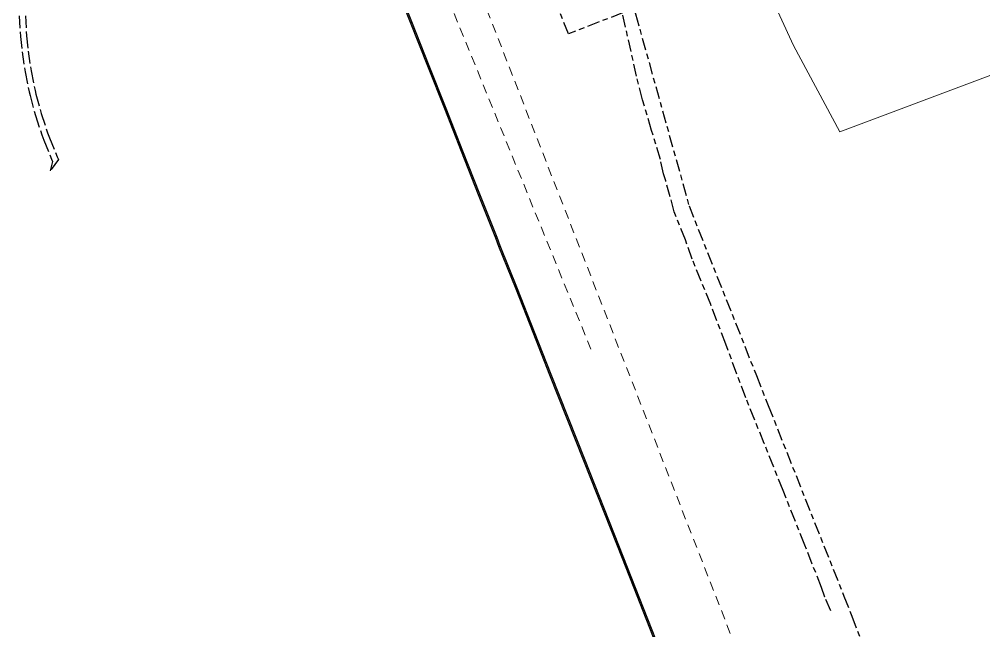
# Model space of a CAD drawing. Header units: metres. Extents: x 308616 to 310825, y 6264327 to 6267194.
# Drawn here: x 309019 to 309333.1, y 6266095.9 to 6266294.9 of the extents above; entities that cross this region are included whole.
import ezdxf

# ---------------------------------------------------------------- set-up
doc = ezdxf.new("R2010")
doc.units = ezdxf.units.M
doc.linetypes.add('Cable Exist UG', pattern=[8.2, 4, -1.2, 1.8, -1.2])
doc.linetypes.add('Dash', pattern=[5, 3, -2])
for name, color, linetype in [('_User Miscellaneous9', 7, 'Continuous'), ('Mains_HV_EXT', 7, 'Continuous'), ('Mains_LV_EXT', 7, 'Continuous'), ('Mains_TR_EXT', 7, 'Continuous')]:
    doc.layers.add(name, color=color, linetype=linetype)
doc.layers.add('Cadastre Developer_SP_EXT', color=7, linetype='Continuous', lineweight=5)
doc.layers.add('Cadastre Land Parcels_SP_EXT', color=7, linetype='Continuous', lineweight=5)

msp = doc.modelspace()

# ---------------------------------------------------------------- linework, layer by layer
at = {"layer": '_User Miscellaneous9'}
for p, q in [((309146.44, 6266293.94), (309135.74, 6266321.06)), ((309146.88, 6266294.12), (309136.18, 6266321.24)), ((309146.44, 6266293.94), (309146.66, 6266294.03)), ((309152.09, 6266279.63), (309146.44, 6266293.94)), ((309146.88, 6266294.12), (309146.66, 6266294.03)), ((309152.54, 6266279.81), (309146.88, 6266294.12)), ((309152.09, 6266279.63), (309152.31, 6266279.72)), ((309157.61, 6266265.74), (309152.09, 6266279.63)), ((309152.54, 6266279.81), (309152.31, 6266279.72)), ((309158.05, 6266265.91), (309152.54, 6266279.81)), ((309157.61, 6266265.74), (309157.83, 6266265.82)), ((309163.04, 6266251.87), (309157.61, 6266265.74)), ((309158.05, 6266265.91), (309157.83, 6266265.82)), ((309163.48, 6266252.05), (309158.05, 6266265.91)), ((309163.04, 6266251.87), (309163.26, 6266251.96)), ((309168.61, 6266237.78), (309163.04, 6266251.87)), ((309163.48, 6266252.05), (309163.26, 6266251.96)), ((309169.06, 6266237.95), (309163.48, 6266252.05)), ((309168.61, 6266237.78), (309168.84, 6266237.86)), ((309174.02, 6266224.2), (309168.61, 6266237.78)), ((309169.06, 6266237.95), (309168.84, 6266237.86)), ((309174.46, 6266224.38), (309169.06, 6266237.95)), ((309174.02, 6266224.2), (309174.24, 6266224.29)), ((309174.23, 6266223.69), (309174.02, 6266224.2)), ((309174.23, 6266223.69), (309174.45, 6266223.77)), ((309175.21, 6266220.96), (309174.23, 6266223.69)), ((309174.46, 6266224.38), (309174.24, 6266224.29)), ((309174.68, 6266223.86), (309174.45, 6266223.77)), ((309174.68, 6266223.86), (309174.46, 6266224.38)), ((309175.66, 6266221.13), (309174.68, 6266223.86)), ((309175.21, 6266220.96), (309175.43, 6266221.05)), ((309180.82, 6266207.03), (309175.21, 6266220.96)), ((309175.66, 6266221.13), (309175.43, 6266221.05)), ((309181.26, 6266207.21), (309175.66, 6266221.13)), ((309180.82, 6266207.03), (309181.04, 6266207.12)), ((309186.35, 6266192.93), (309180.82, 6266207.03)), ((309181.26, 6266207.21), (309181.04, 6266207.12)), ((309186.79, 6266193.11), (309181.26, 6266207.21)), ((309186.79, 6266193.11), (309186.57, 6266193.02)), ((309192.28, 6266179.24), (309186.79, 6266193.11)), ((309186.35, 6266192.93), (309186.57, 6266193.02)), ((309191.84, 6266179.07), (309186.35, 6266192.93)), ((309191.84, 6266179.07), (309192.06, 6266179.16)), ((309202.85, 6266151.23), (309191.84, 6266179.07)), ((309192.28, 6266179.24), (309192.06, 6266179.16)), ((309203.29, 6266151.4), (309192.28, 6266179.24)), ((309202.85, 6266151.23), (309203.07, 6266151.32)), ((309213.82, 6266123.48), (309202.85, 6266151.23)), ((309203.29, 6266151.4), (309203.07, 6266151.32)), ((309214.27, 6266123.65), (309203.29, 6266151.4)), ((309213.82, 6266123.48), (309214.05, 6266123.57)), ((309219.29, 6266109.68), (309213.82, 6266123.48)), ((309214.27, 6266123.65), (309214.05, 6266123.57)), ((309219.74, 6266109.86), (309214.27, 6266123.65)), ((309219.29, 6266109.68), (309219.52, 6266109.77)), ((309227.33, 6266089.2), (309219.29, 6266109.68)), ((309219.74, 6266109.86), (309219.52, 6266109.77)), ((309227.78, 6266089.38), (309219.74, 6266109.86))]:
    msp.add_line(p, q, dxfattribs=at)
at = {"layer": 'Cadastre Developer_SP_EXT', "linetype": 'Dash'}
for points in [[(309021.52, 6266642.28), (309090.67, 6266470.51), (309151.21, 6266319.93), (309205.66, 6266186.38)], [(309465.51, 6265530.11), (309330.56, 6265890.03), (309143.73, 6266368.68), (309137.67, 6266383.61)]]:
    msp.add_lwpolyline(points, dxfattribs=at)
at = {"layer": 'Cadastre Land Parcels_SP_EXT', "linetype": 'Continuous'}
msp.add_lwpolyline([(309469.93, 6266327.3), (309443.59, 6266393.92), (309254.64, 6266322.94), (309257.11, 6266316.94), (309271.18, 6266286.42), (309286.22, 6266258.3), (309469.93, 6266327.3)], close=True, dxfattribs=at)
at = {"layer": 'Mains_HV_EXT', "linetype": 'Cable Exist UG'}
msp.add_lwpolyline([(309283.27, 6266102.37), (309281.39, 6266106.8), (309281.39, 6266106.8), (309280.29, 6266109.96), (309274.8, 6266123.77), (309267.8, 6266141.48), (309261.63, 6266156.8), (309255.61, 6266171.74), (309249.1, 6266189.14), (309244.2, 6266202.06), (309238.16, 6266216.86), (309236.01, 6266223.08), (309232.26, 6266232.28), (309231.03, 6266237.08), (309229.54, 6266242.31), (309228.87, 6266244.67), (309227.82, 6266249.34), (309224.94, 6266258.76), (309222.02, 6266268.73), (309220.05, 6266276.39), (309215.47, 6266297), (309197.84, 6266290.22), (309175.41, 6266346.3)], dxfattribs=at)
at = {"layer": 'Mains_LV_EXT', "linetype": 'Cable Exist UG'}
for points in [[(309019.04, 6266296.04), (309019.41, 6266289.37), (309019.93, 6266284.3), (309020.91, 6266277.79), (309022.24, 6266271.31), (309022.53, 6266270.08), (309024.29, 6266263.64), (309026.37, 6266257.3), (309027, 6266255.6), (309029.53, 6266249.39), (309029.88, 6266248.64), (309029.15, 6266245.55)], [(309021.04, 6266296.1), (309021.4, 6266289.53), (309021.92, 6266284.55), (309022.88, 6266278.14), (309024.19, 6266271.74), (309024.47, 6266270.58), (309026.2, 6266264.21), (309028.26, 6266257.96), (309028.86, 6266256.33), (309031.36, 6266250.19), (309031.8, 6266249.25), (309029.15, 6266245.55)]]:
    msp.add_lwpolyline(points, dxfattribs=at)
at = {"layer": 'Mains_TR_EXT', "linetype": 'Cable Exist UG'}
msp.add_lwpolyline([(309087.41, 6266456.28), (309108.23, 6266407.67), (309209.32, 6266331.6), (309215.88, 6266308.27), (309215.88, 6266308.27), (309219.7, 6266296.71), (309219.7, 6266296.71), (309237.13, 6266234.21), (309237.13, 6266234.21), (309259.05, 6266178.99), (309262.89, 6266169.24), (309262.89, 6266169.24), (309287.58, 6266107.1), (309290.17, 6266100.58), (309290.17, 6266100.58), (309296.4, 6266084.36)], dxfattribs=at)

doc.saveas('drawing.dxf')
